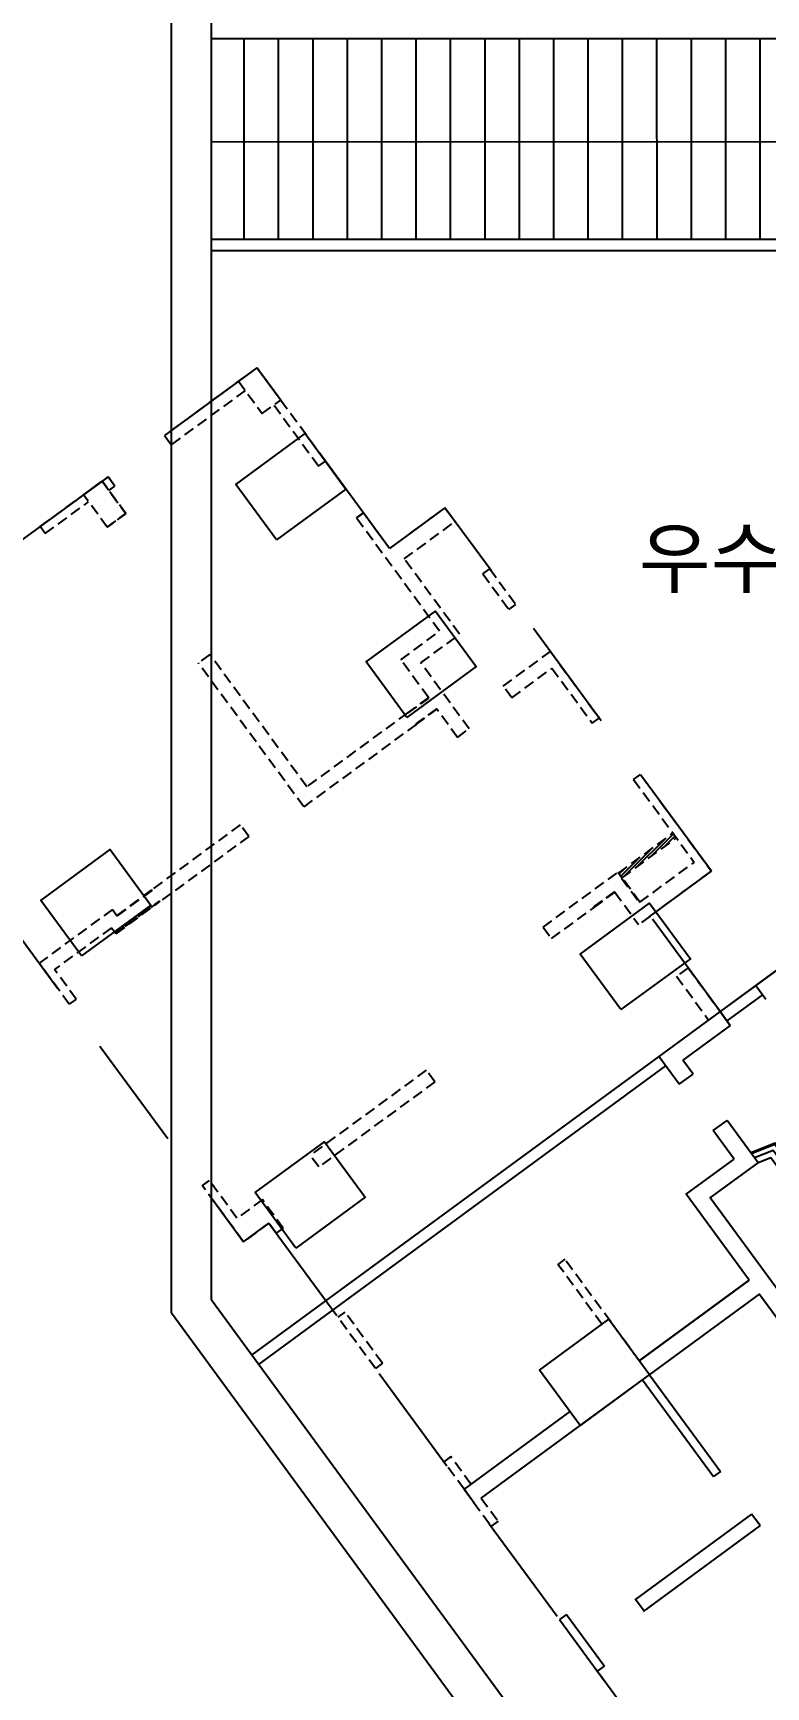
# Model space of a CAD drawing. Header units: millimetres. Extents: x 75184266 to 76346726, y -35077925 to -33679385.
# Drawn here: x 75310867 to 75323650, y -34608448 to -34579597 of the extents above; entities that cross this region are included whole.
import ezdxf
from ezdxf.enums import TextEntityAlignment as Align

# ---------------------------------------------------------------- set-up
doc = ezdxf.new("R2010")
doc.units = ezdxf.units.MM
doc.header["$LTSCALE"] = 50
doc.header["$MEASUREMENT"] = 0
doc.linetypes.add('HIDDEN2', pattern=[0.1875, 0.125, -0.0625])
doc.linetypes.add('XR-지하3층$0$H', pattern=[1.3, 0.8, -0.5])
doc.layers.add('건축', color=8, linetype='CONTINUOUS', plot=False)
doc.styles.add('XR-지하3층$0$맑은고딕', font='malgun.ttf')

msp = doc.modelspace()

# ---------------------------------------------------------------- hatches: boundary and pattern name
at = {"layer": '건축', "linetype": 'HIDDEN2', "ltscale": 30}
h = msp.add_hatch(dxfattribs=at)
h.set_pattern_fill('ANSI31', color=256, scale=350, style=0)
h.set_pattern_definition([(45, (4164981.06, -390795.594), (-30.935921677, 30.935921677), [])])
h.paths.add_polyline_path([(75322028.4, -34593555.8), (75322087.6, -34593636.5), (75321140, -34594331.2), (75321080.8, -34594250.5)])

# ---------------------------------------------------------------- linework, layer by layer
at = {"layer": '건축', "ltscale": 1000}
for p, q in [((75313281.3, -34601924.1), (75313281.6, -34517008)), ((75313981.3, -34601695), (75313981.6, -34517362.8)), ((75314550.5, -34583196.9), (75314550.1, -34579696.9)), ((75315150.5, -34583196.9), (75315150.1, -34579696.9)), ((75315750.5, -34583196.9), (75315750.1, -34579696.9)), ((75316350.5, -34583196.9), (75316350.1, -34579696.9)), ((75316950.5, -34583196.9), (75316950.1, -34579696.7)), ((75317550.5, -34583196.9), (75317550.1, -34579696.7)), ((75318150.5, -34583196.9), (75318150.1, -34579696.7)), ((75318750.5, -34583196.9), (75318750.1, -34579696.7)), ((75319350.5, -34583196.9), (75319350.1, -34579696.4)), ((75319950.5, -34583196.9), (75319950.1, -34579696.4)), ((75320550.5, -34583196.9), (75320550.1, -34579696.4)), ((75321150.5, -34583196.9), (75321150.1, -34579696.4)), ((75321750.5, -34583196.9), (75321750.1, -34579696.4)), ((75322350.5, -34583196.9), (75322350.1, -34579696.4)), ((75322950.5, -34583196.9), (75322950.1, -34579696.4)), ((75323550.5, -34583196.9), (75323550.1, -34579696.4)), ((75313981.3, -34601695), (75342470.4, -34640553.5)), ((75313281.3, -34601924.1), (75342115.6, -34641253.5))]:
    msp.add_line(p, q, dxfattribs=at)
at = {"layer": '건축', "ltscale": 0.5}
for p, q in [((75339065.5, -34579696.9), (75313981.4, -34579696.9)), ((75339065.5, -34581497.5), (75313981.4, -34581496.5)), ((75337921.4, -34583196.9, 0), (75313981.4, -34583196.9, 0)), ((75337921.4, -34583396.9, 0), (75313981.4, -34583396.9, 0)), ((75314772.3, -34585434.4), (75314772.3, -34585434.4)), ((75323472.7, -34596210.7), (75322851.7, -34596665.9)), ((75323590.9, -34596372), (75322969.9, -34596827.2)), ((75321783.1, -34597449.4), (75314684.3, -34602653.8)), ((75321901.3, -34597610.7), (75314802.6, -34602815.1)), ((75319699.3, -34602919.8), (75320909, -34602032.9)), ((75319699.3, -34602919.8), (75320909, -34602032.9)), ((75320909, -34602032.9), (75321618.6, -34603000.7)), ((75320909, -34602032.9), (75321618.6, -34603000.7)), ((75320408.8, -34603887.6), (75319699.3, -34602919.8)), ((75320408.8, -34603887.6), (75319699.3, -34602919.8)), ((75321618.6, -34603000.7), (75320408.8, -34603887.6)), ((75321618.6, -34603000.7), (75320408.8, -34603887.6))]:
    msp.add_line(p, q, dxfattribs=at)
at = {"layer": '건축', "linetype": 'HIDDEN2', "ltscale": 30}
for p, q in [((75314772.3, -34585434.4), (75313159.4, -34586616.9, 0)), ((75315966.7, -34587063.5, 0), (75314772.3, -34585434.4)), ((75314568, -34585832.2, 0), (75313277.6, -34586778.2, 0)), ((75315845.7, -34587152.2, 0), (75315065.3, -34586087.6, 0)), ((75313159.4, -34586616.9, 0), (75313277.6, -34586778.2, 0)), ((75315845.7, -34587152.2, 0), (75315966.7, -34587063.5, 0)), ((75312484.5, -34587979.7), (75312070.6, -34587415.1)), ((75312161.9, -34588216.2), (75311748.1, -34587651.7)), ((75316628.9, -34587966.8, 0), (75316507.9, -34588055.4, 0)), ((75318052, -34587878.2), (75318229.3, -34588120.2)), ((75311078.7, -34588328.4), (75310990, -34588207.4)), ((75311078.7, -34588328.4), (75310990, -34588207.4)), ((75318711.5, -34589031.5), (75318832.4, -34588942.8)), ((75318711.5, -34589031.5), (75318832.4, -34588942.8)), ((75318711.5, -34589031.5), (75318832.4, -34588942.8)), ((75318711.5, -34589031.5), (75318841.5, -34589208.9)), ((75318832.4, -34588942.8), (75319287.7, -34589563.8)), ((75315589.1, -34593093.7), (75313750.3, -34590585.6)), ((75315642.9, -34592744.3), (75313951.9, -34590437.8)), ((75317763.9, -34591189.3), (75317279.1, -34590528)), ((75318474, -34591735), (75317628.5, -34590581.8)), ((75319769.8, -34590475.1), (75319890.8, -34590386.4)), ((75319890.8, -34590386.4), (75320742.2, -34591547.7)), ((75317401, -34591455.4), (75315642.9, -34592744.3)), ((75318272.4, -34591882.9), (75317911.7, -34591390.9)), ((75317548.8, -34591657), (75315589.1, -34593093.7)), ((75320621.2, -34591636.4), (75320742.2, -34591547.7)), ((75320621.2, -34591636.4), (75320742.2, -34591547.7)), ((75321342.6, -34592620.3), (75321463.6, -34592531.6)), ((75321342.6, -34592620.3), (75321463.6, -34592531.6)), ((75321463.6, -34592531.6), (75322699.3, -34594217.1)), ((75314481.6, -34593409.7), (75312933.2, -34594544.9)), ((75314629.4, -34593611.3), (75314481.6, -34593409.7)), ((75314629.4, -34593611.3), (75313081, -34594746.6)), ((75321015.2, -34594583.8), (75321429.1, -34595148.4)), ((75312251.4, -34594883.6), (75310973.2, -34595820.7)), ((75312238, -34595203.4), (75311242, -34595933.6)), ((75321630.7, -34595000.6), (75321630.7, -34595000.6)), ((75321630.7, -34595000.6), (75321630.7, -34595000.6)), ((75311499.4, -34596538.5), (75310973.2, -34595820.7)), ((75311620.4, -34596449.8), (75311242, -34595933.6)), ((75322292.9, -34595903.8), (75322091.3, -34596051.6)), ((75322091.3, -34596051.6), (75322650.1, -34596813.8)), ((75317725.2, -34597690.2), (75315701, -34599174.3)), ((75317873, -34597891.9), (75317725.2, -34597690.2)), ((75317873, -34597891.9), (75315848.8, -34599375.9)), ((75313938.1, -34599611.2), (75313817.1, -34599699.9)), ((75314538.5, -34600683.8), (75313817.1, -34599699.9)), ((75314423, -34600272.5), (75313938.1, -34599611.2)), ((75314866.5, -34599947.3), (75314423, -34600272.5)), ((75315230.1, -34600443.3), (75314866.5, -34599947.3)), ((75314982.1, -34600358.6), (75314538.5, -34600683.8)), ((75315109.2, -34600532), (75314982.1, -34600358.6)), ((75315230.1, -34600443.3), (75315109.2, -34600532)), ((75320143.5, -34600988.7), (75320022.5, -34601077.4)), ((75320788.1, -34602121.6), (75320022.5, -34601077.4)), ((75321441.3, -34602759), (75320143.5, -34600988.7)), ((75316306.2, -34601911.1), (75316185.3, -34601999.8)), ((75316838.6, -34602890.9), (75316185.3, -34601999.8)), ((75316959.6, -34602802.2), (75316306.2, -34601911.1)), ((75316959.6, -34602802.2), (75316838.6, -34602890.9)), ((75318153.9, -34604431.3), (75318033, -34604520)), ((75318505.7, -34604911.2), (75318153.9, -34604431.3)), ((75318384.8, -34604999.9), (75318033, -34604520)), ((75318384.8, -34604999.9), (75318857.8, -34605645)), ((75318683.1, -34605153.1), (75318978.8, -34605556.3)), ((75318978.8, -34605556.3), (75318857.8, -34605645))]:
    msp.add_line(p, q, dxfattribs=at)
at = {"layer": '건축'}
for p, q in [((75328541.4, -34592494.6), (75323472.7, -34596210.7)), ((75311620.4, -34596449.8), (75311499.4, -34596538.5)), ((75322851.7, -34596665.9), (75321783.1, -34597449.4)), ((75323029.1, -34596907.9), (75322202.4, -34597513.9)), ((75322139.7, -34597935.8), (75321783.1, -34597449.4)), ((75322381.6, -34597758.4), (75322202.4, -34597513.9)), ((75323515, -34599304.3), (75322972.9, -34598564.8)), ((75323095.7, -34599239.7), (75322730.9, -34598742.2)), ((75323360.7, -34601351.8), (75321441.3, -34602759)), ((75321618.7, -34603000.9), (75322857.4, -34604690.5)), ((75321497.7, -34603089.6), (75322736.4, -34604779.2)), ((75320231.6, -34603645.9), (75318384.8, -34604999.9)), ((75322857.4, -34604690.5), (75322736.4, -34604779.2)), ((75318562.2, -34605241.8), (75318384.8, -34604999.9)), ((75323401.4, -34605432.4), (75321361, -34606928.3)), ((75323549.2, -34605634.1), (75321508.8, -34607130)), ((75320173.1, -34607185.4), (75320052.1, -34607274.1)), ((75320052.1, -34607274.1), (75320829.7, -34608334.6)), ((75320173.1, -34607185.4), (75320832.4, -34608084.7)), ((75320711.4, -34608173.3), (75320832.4, -34608084.7))]:
    msp.add_line(p, q, dxfattribs=at)
at = {"layer": '건축', "linetype": 'XR-지하3층$0$H', "ltscale": 50}
for points in [[(75346341.1, -34610363.2), (75345912.4, -34609778.5), (75344202.7, -34611032), (75342606.3, -34608854.5), (75336936.7, -34613011.1), (75338533.2, -34615188.6), (75336137.9, -34616944.6), (75333225.9, -34612972.7), (75334818.7, -34611805), (75333523.9, -34610038.8), (75334007.8, -34609684), (75329993.1, -34604208.1), (75328864, -34605035.8), (75327714, -34603467.2), (75333484.3, -34599236.7), (75328541.4, -34592494.6), (75323920.3, -34595882.5), (75322851.7, -34596665.9), (75321630.7, -34595000.6), (75322699.3, -34594217.1), (75318052, -34587878.2), (75317084.2, -34588587.7), (75314772.3, -34585434.4), (75308385, -34590117.2)], [(75308191.3, -34592026.2), (75314538.5, -34600683.8), (75314982.1, -34600358.6), (75321846.6, -34609721.8), (75321403.1, -34610047), (75324584.1, -34614385.8), (75324886.5, -34614164.1), (75326086.8, -34615801.3), (75325784.3, -34616023), (75326931.4, -34617587.5), (75328129, -34616709.5), (75329045.5, -34617959.6), (75327807.5, -34618867.1), (75328830.4, -34620262.4), (75329269.9, -34619940.1), (75333048.1, -34625093.5), (75332548.1, -34625460.1), (75334865.9, -34628621.5)]]:
    msp.add_lwpolyline(points, dxfattribs=at)
at = {"layer": '건축', "linetype": 'HIDDEN2', "ltscale": 30}
for points in [[(75315186.2, -34585998.9), (75314772.3, -34585434.4), (75314449.8, -34585670.9), (75314863.6, -34586235.5)], [(75317769.8, -34591197.4), (75317763.9, -34591189.3), (75317401, -34591455.4), (75317406.9, -34591463.4)], [(75317911.7, -34591390.9), (75317905.8, -34591382.8), (75317542.9, -34591648.9), (75317548.8, -34591657)], [(75321445.3, -34594764.5), (75321453.3, -34594758.6), (75321140, -34594331.2), (75321131.9, -34594337.1)], [(75312328.3, -34594988.4), (75312334.2, -34594996.5), (75312939.1, -34594553), (75312933.2, -34594544.9)], [(75320646.4, -34594841.8), (75320652.3, -34594849.9), (75321015.2, -34594583.8), (75321009.3, -34594575.8)], [(75312308.9, -34595300.2), (75312314.8, -34595308.3), (75313081, -34594746.6), (75313075.1, -34594738.5)]]:
    msp.add_lwpolyline(points, close=True, dxfattribs=at)
at = {"layer": '건축'}
for points in [[(75315114.7, -34588438.3), (75314405.2, -34587470.5), (75315614.9, -34586583.6), (75316324.4, -34587551.4)], [(75317385.1, -34591535.2), (75316675.6, -34590567.4), (75317885.3, -34589680.5), (75318594.9, -34590648.3)], [(75311711.6, -34595694.7), (75311002.1, -34594727), (75312211.8, -34593840.1), (75312921.3, -34594807.8)], [(75321121.9, -34596632.1), (75320412.4, -34595664.4), (75321622.1, -34594777.5), (75322331.7, -34595745.2)], [(75315448.4, -34600791.7), (75314738.9, -34599823.9), (75315948.6, -34598937), (75316658.1, -34599904.8)]]:
    msp.add_lwpolyline(points, close=True, dxfattribs=at)
at = {"layer": '건축', "linetype": 'HIDDEN2', "ltscale": 30, "elevation": 0}
for points in [[(75315845.7, -34587152.2), (75315966.7, -34587063.5)], [(75312264.2, -34587459.3), (75312175.5, -34587338.3)], [(75312264.2, -34587459.3), (75312175.5, -34587338.3)], [(75312293.7, -34587499.6), (75312175.5, -34587338.3)], [(75316507.9, -34588055.4), (75316628.9, -34587966.8)]]:
    msp.add_lwpolyline(points, dxfattribs=at)
at = {"layer": '건축', "linetype": 'HIDDEN2', "ltscale": 30}
for points in [[(75310990, -34588207.4), (75312175.5, -34587338.3)], [(75311748.1, -34587651.7), (75312070.6, -34587415.1), (75312484.5, -34587979.7), (75312161.9, -34588216.2)], [(75312188.9, -34587576.4), (75312293.7, -34587499.6)], [(75311078.7, -34588328.4), (75311836.7, -34587772.6)], [(75312161.9, -34588216.2), (75312484.5, -34587979.7)], [(75317084.2, -34588587.7), (75316628.9, -34587966.8)], [(75318052, -34587878.2), (75317084.2, -34588587.7)], [(75311078.7, -34588328.4), (75310990, -34588207.4)], [(75311078.7, -34588328.4), (75310990, -34588207.4)], [(75317956.5, -34590031.3), (75316507.9, -34588055.4)], [(75317342.2, -34588770.6), (75318229.3, -34588120.2)], [(75318306, -34590085.1), (75317342.2, -34588770.6)], [(75318711.5, -34589031.5), (75319166.7, -34589652.5)], [(75319166.7, -34589652.5), (75319287.7, -34589563.8)], [(75317279.1, -34590528), (75317956.5, -34590031.3)], [(75317628.5, -34590581.8), (75318306, -34590085.1)], [(75313951.9, -34590437.8), (75313750.3, -34590585.6)], [(75319068.2, -34590989.5), (75319769.8, -34590475.1)], [(75319216, -34591191.1), (75319917.6, -34590676.7)], [(75319917.6, -34590676.7), (75320621.2, -34591636.4)], [(75319216, -34591191.1), (75319068.2, -34590989.5)], [(75317401, -34591455.4), (75317406.9, -34591463.4), (75317769.8, -34591197.4), (75317763.9, -34591189.3)], [(75317911.7, -34591390.9), (75317905.8, -34591382.8), (75317542.9, -34591648.9), (75317548.8, -34591657)], [(75318272.4, -34591882.9), (75318474, -34591735)], [(75321342.6, -34592620.3), (75322400.9, -34594063.9)], [(75321080.8, -34594250.5), (75322028.4, -34593555.8)], [(75321140, -34594331.2), (75322087.6, -34593636.5)], [(75319762.5, -34595192.3), (75321069, -34594234.4), (75321140, -34594331.2)], [(75321140, -34594331.2), (75321131.9, -34594337.1), (75321445.3, -34594764.5), (75321453.3, -34594758.6)], [(75321453.3, -34594758.6), (75322400.9, -34594063.9)], [(75321630.7, -34595000.6), (75322699.3, -34594217.1)], [(75312933.2, -34594544.9), (75312939.1, -34594553), (75312334.2, -34594996.5), (75312328.3, -34594988.4)], [(75320652.3, -34594849.9), (75320646.4, -34594841.8), (75321009.3, -34594575.8), (75321015.2, -34594583.8)], [(75312251.4, -34594883.6), (75312328.3, -34594988.4)], [(75312308.9, -34595300.2), (75313075.1, -34594738.5), (75313081, -34594746.6)], [(75319910.3, -34595393.9), (75320652.3, -34594849.9)], [(75312238, -34595203.4), (75312308.9, -34595300.2)], [(75319762.5, -34595192.3), (75319910.3, -34595393.9)], [(75321630.7, -34595000.6), (75321630.7, -34595000.6), (75321429.1, -34595148.4)], [(75322292.9, -34595903.8), (75322851.7, -34596665.9)], [(75315848.8, -34599375.9), (75315701, -34599174.3)]]:
    msp.add_lwpolyline(points, dxfattribs=at)
at = {"layer": '건축'}
for points in [[(75323472.7, -34596210.7), (75323650, -34596452.6)], [(75322139.7, -34597935.8), (75322381.6, -34597758.4)], [(75322730.9, -34598742.2), (75322972.9, -34598564.8)], [(75325665.7, -34602237.8), (75325950.8, -34601882.6), (75323811, -34598963.9), (75323386.5, -34599129)], [(75323360.7, -34601351.8), (75322261, -34599851.7), (75323095.7, -34599239.7)], [(75325653.4, -34602221.1), (75325925.6, -34601882), (75323804, -34598988.1), (75323398.7, -34599145.7)], [(75325601.4, -34602150.1), (75325818.5, -34601879.7), (75323774, -34599091), (75323450.7, -34599216.6)], [(75325537.1, -34602062.5), (75325686.2, -34601876.8), (75323736.9, -34599218), (75323515, -34599304.3)], [(75324702.4, -34602674.4), (75322680.3, -34599916.3), (75323515, -34599304.3)], [(75321441.3, -34602759), (75323360.7, -34601351.8)], [(75321618.7, -34603000.9), (75323538.1, -34601593.7), (75324637.9, -34603093.7)], [(75318683.1, -34605153.1), (75321497.7, -34603089.6)], [(75323549.2, -34605634.1), (75323401.4, -34605432.4)]]:
    msp.add_lwpolyline(points, dxfattribs=at)
at = {"layer": '건축', "ltscale": 0.5}
for points in [[(75323029.1, -34596907.9), (75322851.7, -34596665.9)], [(75322851.7, -34596665.9), (75323029.1, -34596907.9)], [(75321377.1, -34606916.5), (75321524.9, -34607118.1)]]:
    msp.add_lwpolyline(points, dxfattribs=at)

# ---------------------------------------------------------------- texts
at = {"layer": '건축', "style": 'XR-지하3층$0$맑은고딕'}
msp.add_text('우수저류조', height=1000, dxfattribs=at).set_placement((75324568.7, -34588745.3), align=Align.MIDDLE)

doc.saveas('drawing.dxf')
